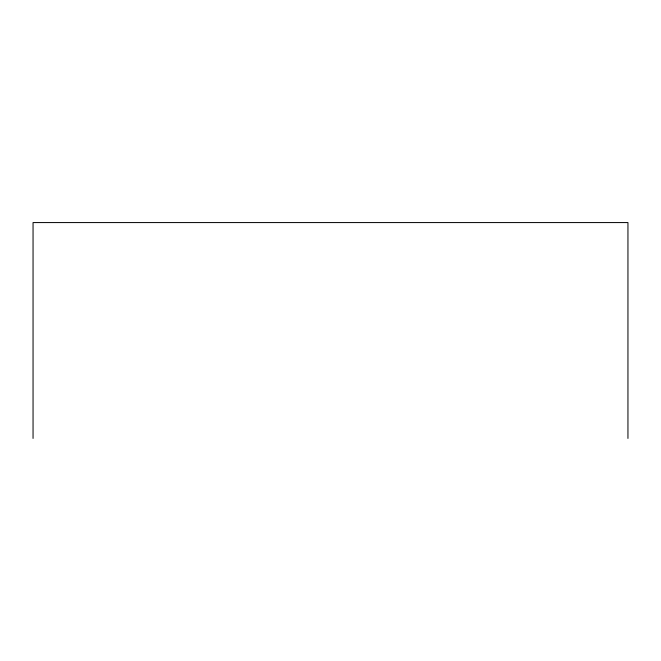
<?xml version="1.0" encoding="UTF-8"?>
<svg xmlns="http://www.w3.org/2000/svg" width="661" height="661" viewBox="0 0 661 661"><rect width="100%" height="100%" fill="white"/><g stroke="black" fill="none" stroke-linecap="round" stroke-linejoin="round"><path stroke-width="0.99" d="M627.95 438.425L627.95 222.575L33.05 222.575L33.05 438.425"/></g></svg>
